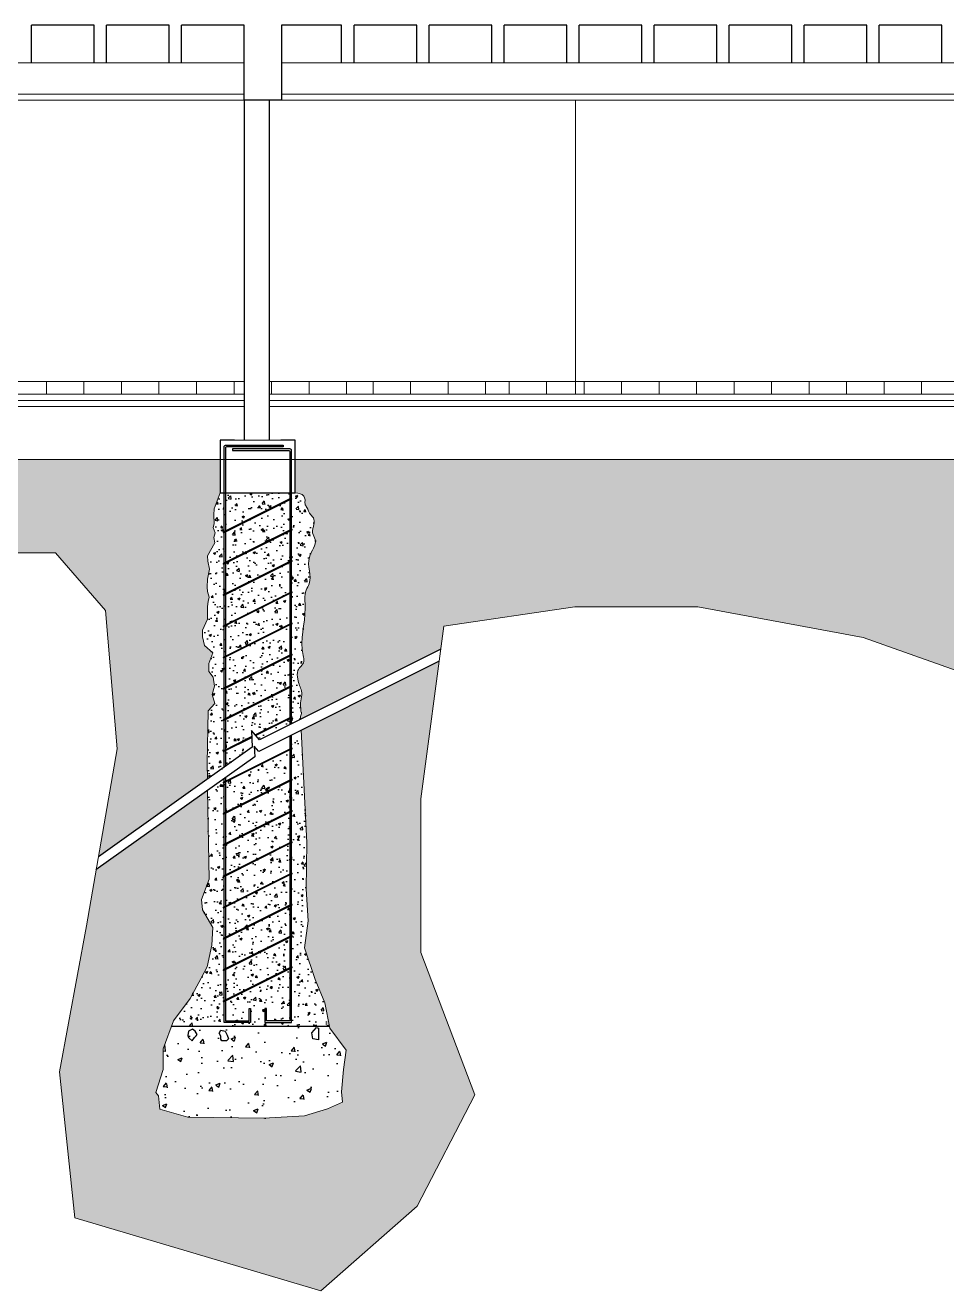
# Model space of a CAD drawing. Header units: millimetres. Extents: x 1578 to 2210, y 899 to 1032.
# Drawn here: x 2025.79 to 2033.16, y 925.01 to 935.13 of the extents above; entities that cross this region are included whole.
import ezdxf

# ---------------------------------------------------------------- set-up
doc = ezdxf.new("R2010")
doc.units = ezdxf.units.MM
for name, color, linetype, lineweight in [('COTAS', 7, 'Continuous', 15), ('ESTRUCTURA', 3, 'Continuous', 30), ('LV1', 1, 'Continuous', 9), ('MUROS', 1, 'Continuous', 30), ('PISOS', 9, 'Continuous', 9), ('TRAMAS', 7, 'Continuous', 15), ('UMBRALES', 7, 'Continuous', 18)]:
    doc.layers.add(name, color=color, linetype=linetype, lineweight=lineweight)
for name, color, linetype in [('Dado de Hormigón', 54, 'Continuous'), ('Hatch Compactación', 24, 'Continuous'), ('Hatch Lositas', 54, 'Continuous'), ('Hatch Pobre', 242, 'Continuous'), ('Hierros', 252, 'Continuous')]:
    doc.layers.add(name, color=color, linetype=linetype)
pattern_1 = [(50, (1192.71921, 541.71628), (0.18218467, -0.015939086), [0.01905, -0.20955]), (355, (1192.71921, 541.71628), (-0.035242826, 0.191056643), [0.01524, -0.16764]), (100.451, (1192.7344, 541.71495), (0.1469425, 0.175116688), [0.01619, -0.17809]), (46.1842, (1192.71921, 541.76708), (0.27107904, -0.04204233), [0.028575, -0.314325]), (96.6356, (1192.7418, 541.76358), (0.237404234, 0.247425556), [0.024285, -0.267135]), (351.184, (1192.7192, 541.76708), (0.23740461, 0.24742512), [0.02286, -0.25146]), (21, (1192.74461, 541.75438), (0.15161488, -0.102265519), [0.01905, -0.20955]), (326, (1192.74461, 541.75438), (0.06180203, 0.184187966), [0.01524, -0.16764]), (71.4514, (1192.75725, 541.74586), (0.21341649, 0.081922858), [0.01619, -0.17809]), (37.5, (1192.71921, 541.71628), (0.0030886033, 0.084555039), [0, -0.165608, 0, -0.17018, 0, -0.168275]), (7.5, (1192.71921, 541.71628), (0.0668196625, 0.100180575), [0, -0.097028, 0, -0.161798, 0, -0.064135]), (327.5, (1192.66257, 541.71628), (0.135590595, -0.005728744), [0, -0.0635, 0, -0.19812, 0, -0.26289]), (317.5, (1192.63717, 541.71628), (0.148129181, 0.025426491), [0, -0.08255, 0, -0.131572, 0, -0.18669])]

msp = doc.modelspace()

# ---------------------------------------------------------------- hatches: boundary and pattern name
at = {"layer": 'Hatch Lositas'}
h = msp.add_hatch(dxfattribs=at)
h.set_pattern_fill('AR-CONC', color=256, scale=0.001, style=0)
h.set_pattern_definition([(50, (1770.25091, 866.38408), (0.18218467, -0.015939086), [0.01905, -0.20955]), (355, (1770.25091, 866.38408), (-0.03524283, 0.19105664), [0.01524, -0.16764]), (100.451, (1770.2661, 866.38276), (0.1469425, 0.17511669), [0.01619, -0.17809]), (46.1842, (1770.25091, 866.43488), (0.27107904, -0.04204233), [0.028575, -0.314325]), (96.6356, (1770.2735, 866.43138), (0.23740423, 0.24742556), [0.024285, -0.267135]), (351.184, (1770.2509, 866.43488), (0.2374046, 0.24742512), [0.02286, -0.25146]), (21, (1770.27631, 866.42218), (0.15161488, -0.10226552), [0.01905, -0.20955]), (326, (1770.27631, 866.42218), (0.06180203, 0.18418797), [0.01524, -0.16764]), (71.4514, (1770.28895, 866.41366), (0.21341649, 0.08192286), [0.01619, -0.17809]), (37.5, (1770.25091, 866.384083), (0.003088603, 0.084555039), [0, -0.165608, 0, -0.17018, 0, -0.168275]), (7.5, (1770.25091, 866.38408), (0.066819663, 0.100180575), [0, -0.097028, 0, -0.161798, 0, -0.064135]), (327.5, (1770.19427, 866.384083), (0.135590595, -0.005728744), [0, -0.0635, 0, -0.19812, 0, -0.26289]), (317.5, (1770.16887, 866.38408), (0.14812918, 0.02542649), [0, -0.08255, 0, -0.131572, 0, -0.18669])])
edge = h.paths.add_edge_path()
edge.add_line((2027.395, 931.074), (2027.383, 931.068))
edge.add_arc((2027.381, 931.072), 0.004, 116.5453, 306.1763, ccw=False)
edge.add_line((2027.379, 931.075), (2027.395, 931.083))
edge.add_line((2027.395, 931.083), (2027.395, 931.389))
edge.add_line((2027.395, 931.389), (2027.353, 931.389))
edge.add_spline(control_points=[(2027.353, 931.389), (2027.348, 931.389), (2027.334, 931.389), (2027.321, 931.39), (2027.312, 931.39)], knot_values=[0, 0, 0, 0, 0.014341, 0.040505, 0.040505, 0.040505, 0.040505], degree=3, periodic=0)
edge.add_line((2027.312, 931.39), (2027.305, 931.261))
edge.add_line((2027.305, 931.261), (2027.302, 931.213))
edge.add_line((2027.302, 931.213), (2027.305, 931.141))
edge.add_line((2027.305, 931.141), (2027.295, 931.112))
edge.add_line((2027.295, 931.112), (2027.312, 931.068))
edge.add_line((2027.312, 931.068), (2027.302, 931.03))
edge.add_line((2027.302, 931.03), (2027.309, 930.988))
edge.add_line((2027.309, 930.988), (2027.251, 930.883))
edge.add_line((2027.251, 930.883), (2027.253, 930.842))
edge.add_line((2027.253, 930.842), (2027.268, 930.777))
edge.add_line((2027.268, 930.777), (2027.251, 930.697))
edge.add_line((2027.251, 930.697), (2027.249, 930.633))
edge.add_line((2027.249, 930.633), (2027.252, 930.6))
edge.add_line((2027.252, 930.6), (2027.265, 930.555))
edge.add_line((2027.265, 930.555), (2027.256, 930.518))
edge.add_line((2027.256, 930.518), (2027.251, 930.48))
edge.add_line((2027.251, 930.48), (2027.251, 930.438))
edge.add_line((2027.251, 930.438), (2027.251, 930.378))
edge.add_line((2027.251, 930.378), (2027.211, 930.291))
edge.add_line((2027.211, 930.291), (2027.211, 930.237))
edge.add_line((2027.211, 930.237), (2027.227, 930.166))
edge.add_line((2027.227, 930.166), (2027.293, 930.108))
edge.add_line((2027.293, 930.108), (2027.262, 930.023))
edge.add_line((2027.262, 930.023), (2027.262, 929.96))
edge.add_line((2027.262, 929.96), (2027.295, 929.915))
edge.add_line((2027.295, 929.915), (2027.307, 929.842))
edge.add_line((2027.307, 929.842), (2027.287, 929.775))
edge.add_line((2027.287, 929.775), (2027.309, 929.704))
edge.add_line((2027.309, 929.704), (2027.256, 929.645))
edge.add_line((2027.256, 929.645), (2027.248, 929.224))
edge.add_line((2027.248, 929.224), (2027.25, 929.098))
edge.add_line((2027.25, 929.098), (2027.395, 929.201))
edge.add_line((2027.395, 929.201), (2027.395, 929.324))
edge.add_line((2027.395, 929.324), (2027.383, 929.318))
edge.add_arc((2027.381, 929.322), 0.004, 116.5453, 306.1763, ccw=False)
edge.add_line((2027.379, 929.325), (2027.395, 929.333))
edge.add_line((2027.395, 929.333), (2027.395, 929.574))
edge.add_line((2027.395, 929.574), (2027.383, 929.568))
edge.add_arc((2027.381, 929.572), 0.004, 116.5453, 306.1763, ccw=False)
edge.add_line((2027.379, 929.575), (2027.395, 929.583))
edge.add_line((2027.395, 929.583), (2027.395, 929.824))
edge.add_line((2027.395, 929.824), (2027.383, 929.818))
edge.add_arc((2027.381, 929.822), 0.004, 116.5453, 306.1763, ccw=False)
edge.add_line((2027.379, 929.825), (2027.395, 929.833))
edge.add_line((2027.395, 929.833), (2027.395, 930.074))
edge.add_line((2027.395, 930.074), (2027.383, 930.068))
edge.add_arc((2027.381, 930.072), 0.004, 116.5453, 306.1763, ccw=False)
edge.add_line((2027.379, 930.075), (2027.395, 930.083))
edge.add_line((2027.395, 930.083), (2027.395, 930.324))
edge.add_line((2027.395, 930.324), (2027.383, 930.318))
edge.add_arc((2027.381, 930.322), 0.004, 116.5453, 306.1763, ccw=False)
edge.add_line((2027.379, 930.325), (2027.395, 930.333))
edge.add_line((2027.395, 930.333), (2027.395, 930.574))
edge.add_line((2027.395, 930.574), (2027.383, 930.568))
edge.add_arc((2027.381, 930.572), 0.004, 116.5453, 306.1763, ccw=False)
edge.add_line((2027.379, 930.575), (2027.395, 930.583))
edge.add_line((2027.395, 930.583), (2027.395, 931.074))
h = msp.add_hatch(dxfattribs=at)
h.set_pattern_fill('AR-CONC', color=256, scale=0.001, style=0)
h.set_pattern_definition(pattern_1)
edge = h.paths.add_edge_path()
edge.add_spline(control_points=[(2027.995, 929.576), (2027.994, 929.584), (2027.991, 929.602), (2028.007, 929.624), (2027.994, 929.643), (2028, 929.66), (2027.987, 929.713), (2028.02, 929.78), (2027.983, 929.848), (2027.973, 929.902), (2027.96, 929.976), (2028.033, 930.023), (2027.981, 930.202), (2028.05, 930.383), (2028.022, 930.585), (2028.096, 930.707), (2028.018, 930.857), (2028.142, 930.988), (2028.079, 931.072), (2028.104, 931.129), (2028.107, 931.185), (2028.065, 931.218), (2028.054, 931.262), (2028.026, 931.3), (2028.034, 931.332), (2028.018, 931.379), (2027.98, 931.385), (2027.953, 931.389)], knot_values=[0, 0, 0, 0, 0.02435, 0.05457, 0.065964, 0.087016, 0.104246, 0.229267, 0.275175, 0.328603, 0.396653, 0.482115, 0.532545, 0.91049, 1.055262, 1.111332, 1.323656, 1.47326, 1.530727, 1.599141, 1.649061, 1.681866, 1.750295, 1.782113, 1.814122, 1.845311, 1.918385, 1.918385, 1.918385, 1.918385], degree=3, periodic=0)
edge.add_line((2027.953, 931.389), (2027.923, 931.389))
edge.add_line((2027.923, 931.389), (2027.923, 931.347))
edge.add_arc((2027.924, 931.343), 0.00403, -66.4523, 106.4147, ccw=False)
edge.add_line((2027.925, 931.339), (2027.923, 931.338))
edge.add_line((2027.923, 931.338), (2027.923, 931.097))
edge.add_arc((2027.924, 931.093), 0.00403, -66.4523, 106.4147, ccw=False)
edge.add_line((2027.925, 931.089), (2027.923, 931.088))
edge.add_line((2027.923, 931.088), (2027.923, 930.847))
edge.add_arc((2027.924, 930.843), 0.00403, -66.4523, 106.4147, ccw=False)
edge.add_line((2027.925, 930.839), (2027.923, 930.838))
edge.add_line((2027.923, 930.838), (2027.923, 930.597))
edge.add_arc((2027.924, 930.593), 0.00403, -66.4523, 106.4147, ccw=False)
edge.add_line((2027.925, 930.589), (2027.923, 930.588))
edge.add_line((2027.923, 930.588), (2027.923, 930.347))
edge.add_arc((2027.924, 930.343), 0.00403, -66.4523, 106.4147, ccw=False)
edge.add_line((2027.925, 930.339), (2027.923, 930.338))
edge.add_line((2027.923, 930.338), (2027.923, 930.097))
edge.add_arc((2027.924, 930.093), 0.00403, -66.4523, 106.4147, ccw=False)
edge.add_line((2027.925, 930.089), (2027.923, 930.088))
edge.add_line((2027.923, 930.088), (2027.923, 929.847))
edge.add_arc((2027.924, 929.843), 0.00403, -66.4523, 106.4147, ccw=False)
edge.add_line((2027.925, 929.839), (2027.923, 929.838))
edge.add_line((2027.923, 929.838), (2027.923, 929.597))
edge.add_arc((2027.924, 929.593), 0.00403, -66.4523, 106.4147, ccw=False)
edge.add_line((2027.925, 929.589), (2027.923, 929.588))
edge.add_line((2027.923, 929.588), (2027.923, 929.54))
edge.add_line((2027.923, 929.54), (2027.995, 929.576))
h.paths.add_polyline_path([(2027.91, 931.332), (2027.395, 931.074), (2027.395, 930.833), (2027.91, 931.091)])
h.paths.add_polyline_path([(2027.91, 931.341), (2027.91, 931.389), (2027.395, 931.389), (2027.395, 931.083)])
h.paths.add_polyline_path([(2027.91, 931.082), (2027.395, 930.824), (2027.395, 930.583), (2027.91, 930.841)])
h.paths.add_polyline_path([(2027.91, 930.591), (2027.91, 930.832), (2027.395, 930.574), (2027.395, 930.333)])
h.paths.add_polyline_path([(2027.91, 930.341), (2027.91, 930.582), (2027.395, 930.324), (2027.395, 930.083)])
h.paths.add_polyline_path([(2027.91, 930.091), (2027.91, 930.332), (2027.395, 930.074), (2027.395, 929.833)])
h.paths.add_polyline_path([(2027.91, 929.841), (2027.91, 930.082), (2027.395, 929.824), (2027.395, 929.583)])
h.paths.add_polyline_path([(2027.91, 929.832), (2027.395, 929.574), (2027.395, 929.333), (2027.604, 929.438), (2027.602, 929.487), (2027.632, 929.452), (2027.91, 929.591)])
h = msp.add_hatch(dxfattribs=at)
h.set_pattern_fill('AR-CONC', color=256, scale=0.001, style=0)
h.set_pattern_definition(pattern_1)
h.paths.add_polyline_path([(2027.608, 929.353), (2027.604, 929.429), (2027.395, 929.324), (2027.395, 929.201)])
h.paths.add_polyline_path([(2027.638, 929.446), (2027.667, 929.412), (2027.91, 929.534), (2027.91, 929.582)])
h = msp.add_hatch(dxfattribs=at)
h.set_pattern_fill('AR-CONC', color=256, scale=0.001, style=0)
h.set_pattern_definition(pattern_1)
h.paths.add_polyline_path([(2028.046, 928.592), (2027.999, 929.489), (2027.923, 929.45), (2027.923, 929.347, -0.939612), (2027.925, 929.339), (2027.923, 929.338), (2027.923, 929.097, -0.939612), (2027.925, 929.089), (2027.923, 929.088), (2027.923, 928.847, -0.939612), (2027.925, 928.839), (2027.923, 928.838), (2027.923, 928.597, -0.939612), (2027.925, 928.589), (2027.923, 928.588), (2027.923, 928.347, -0.939612), (2027.925, 928.339), (2027.923, 928.338), (2027.923, 928.097, -0.939612), (2027.925, 928.089), (2027.923, 928.088), (2027.923, 927.847, -0.939612), (2027.925, 927.839), (2027.923, 927.838), (2027.923, 927.597, -0.939612), (2027.925, 927.589), (2027.923, 927.588), (2027.923, 927.152), (2027.71, 927.152), (2027.71, 927.264), (2027.723, 927.264), (2027.723, 927.164), (2027.91, 927.164), (2027.91, 927.582), (2027.395, 927.324), (2027.395, 927.164), (2027.583, 927.164), (2027.583, 927.264), (2027.595, 927.264), (2027.595, 927.152), (2027.383, 927.152), (2027.383, 927.318, -1.036924), (2027.379, 927.325), (2027.383, 927.327), (2027.383, 927.568, -1.036924), (2027.379, 927.575), (2027.383, 927.577), (2027.383, 927.818, -1.036924), (2027.379, 927.825), (2027.383, 927.827), (2027.383, 928.068, -1.036924), (2027.379, 928.075), (2027.383, 928.077), (2027.383, 928.318, -1.036924), (2027.379, 928.325), (2027.383, 928.327), (2027.383, 928.568, -1.036924), (2027.379, 928.575), (2027.383, 928.577), (2027.383, 928.818, -1.036924), (2027.379, 928.825), (2027.383, 928.827), (2027.383, 929.068, -1.036924), (2027.379, 929.075), (2027.383, 929.077), (2027.383, 929.101), (2027.251, 929.008), (2027.263, 928.298), (2027.204, 928.135), (2027.212, 928.054), (2027.294, 927.912), (2027.285, 927.77), (2027.247, 927.598), (2027.201, 927.506), (2027.111, 927.343), (2026.98, 927.164), (2026.965, 927.122), (2028.227, 927.122), (2028.19, 927.309), (2028.111, 927.496), (2028.027, 927.75), (2028.057, 927.966), (2028.039, 928.219)])
h.paths.add_polyline_path([(2027.91, 929.091), (2027.91, 929.332), (2027.395, 929.074), (2027.395, 928.833)], flags=17)
h.paths.add_polyline_path([(2027.91, 928.841), (2027.91, 929.082), (2027.395, 928.824), (2027.395, 928.583)], flags=17)
h.paths.add_polyline_path([(2027.91, 928.591), (2027.91, 928.832), (2027.395, 928.574), (2027.395, 928.333)], flags=17)
h.paths.add_polyline_path([(2027.91, 928.341), (2027.91, 928.582), (2027.395, 928.324), (2027.395, 928.083)], flags=17)
h.paths.add_polyline_path([(2027.91, 928.091), (2027.91, 928.332), (2027.395, 928.074), (2027.395, 927.833)], flags=17)
h.paths.add_polyline_path([(2027.91, 927.841), (2027.91, 928.082), (2027.395, 927.824), (2027.395, 927.583)], flags=17)
h.paths.add_polyline_path([(2027.91, 927.591), (2027.91, 927.832), (2027.395, 927.574), (2027.395, 927.333)], flags=17)
at = {"layer": 'Hatch Pobre'}
h = msp.add_hatch(dxfattribs=at)
h.set_pattern_fill('AR-CONC', color=256, scale=0.002, style=0)
h.set_pattern_definition([(50, (1192.7192, 541.71628), (0.36436934, -0.03187817), [0.0381, -0.4191]), (355, (1192.7192, 541.71628), (-0.07048565, 0.38211329), [0.03048, -0.33528]), (100.451, (1192.74958, 541.71362), (0.293885, 0.35023338), [0.03238, -0.35618]), (46.1842, (1192.7192, 541.8179), (0.54215808, -0.08408466), [0.05715, -0.62865]), (96.6356, (1192.7644, 541.8109), (0.47480847, 0.4948511), [0.04857, -0.53427]), (351.184, (1192.7192, 541.8179), (0.4748092, 0.49485024), [0.04572, -0.50292]), (21, (1192.77, 541.79248), (0.30322976, -0.20453104), [0.0381, -0.4191]), (326, (1192.77, 541.79248), (0.12360406, 0.36837593), [0.03048, -0.33528]), (71.4514, (1192.79528, 541.77544), (0.42683298, 0.16384572), [0.03238, -0.35618]), (37.5, (1192.71921, 541.71628), (0.006177207, 0.169110078), [0, -0.331216, 0, -0.34036, 0, -0.33655]), (7.5, (1192.71921, 541.71628), (0.133639325, 0.20036115), [0, -0.194056, 0, -0.323596, 0, -0.12827]), (327.5, (1192.60593, 541.71628), (0.27118119, -0.011457488), [0, -0.127, 0, -0.39624, 0, -0.52578]), (317.5, (1192.55513, 541.71628), (0.29625836, 0.05085298), [0, -0.1651, 0, -0.263144, 0, -0.37338])])
h.paths.add_polyline_path([(2026.965, 927.122), (2026.896, 926.94), (2026.896, 926.775), (2026.839, 926.592), (2026.86, 926.566), (2026.869, 926.459), (2027.093, 926.395), (2027.702, 926.386), (2028.027, 926.404), (2028.21, 926.462), (2028.33, 926.513), (2028.324, 926.598), (2028.339, 926.776), (2028.36, 926.93), (2028.217, 927.122)])
at = {"layer": 'PISOS', "ltscale": 0.05}
h = msp.add_hatch(color=256, dxfattribs=at)
edge = h.paths.add_edge_path()
edge.add_line((2024.59, 930.907), (2026.036, 930.907))
edge.add_line((2026.036, 930.907), (2026.436, 930.446))
edge.add_line((2026.436, 930.446), (2026.528, 929.34))
edge.add_line((2026.528, 929.34), (2026.378, 928.477))
edge.add_line((2026.378, 928.477), (2027.25, 929.098))
edge.add_line((2027.25, 929.098), (2027.248, 929.224))
edge.add_line((2027.248, 929.224), (2027.256, 929.645))
edge.add_line((2027.256, 929.645), (2027.309, 929.704))
edge.add_line((2027.309, 929.704), (2027.287, 929.775))
edge.add_line((2027.287, 929.775), (2027.307, 929.842))
edge.add_line((2027.307, 929.842), (2027.295, 929.915))
edge.add_line((2027.295, 929.915), (2027.262, 929.96))
edge.add_line((2027.262, 929.96), (2027.262, 930.023))
edge.add_line((2027.262, 930.023), (2027.293, 930.108))
edge.add_line((2027.293, 930.108), (2027.227, 930.166))
edge.add_line((2027.227, 930.166), (2027.211, 930.237))
edge.add_line((2027.211, 930.237), (2027.211, 930.291))
edge.add_line((2027.211, 930.291), (2027.251, 930.378))
edge.add_line((2027.251, 930.378), (2027.251, 930.438))
edge.add_line((2027.251, 930.438), (2027.251, 930.48))
edge.add_line((2027.251, 930.48), (2027.256, 930.518))
edge.add_line((2027.256, 930.518), (2027.265, 930.555))
edge.add_line((2027.265, 930.555), (2027.252, 930.6))
edge.add_line((2027.252, 930.6), (2027.249, 930.633))
edge.add_line((2027.249, 930.633), (2027.251, 930.697))
edge.add_line((2027.251, 930.697), (2027.268, 930.777))
edge.add_line((2027.268, 930.777), (2027.253, 930.842))
edge.add_line((2027.253, 930.842), (2027.251, 930.883))
edge.add_line((2027.251, 930.883), (2027.309, 930.988))
edge.add_line((2027.309, 930.988), (2027.302, 931.03))
edge.add_line((2027.302, 931.03), (2027.312, 931.068))
edge.add_line((2027.312, 931.068), (2027.295, 931.112))
edge.add_line((2027.295, 931.112), (2027.305, 931.141))
edge.add_line((2027.305, 931.141), (2027.302, 931.213))
edge.add_line((2027.302, 931.213), (2027.305, 931.261))
edge.add_line((2027.305, 931.261), (2027.353, 931.389))
edge.add_line((2027.353, 931.389), (2027.353, 931.655))
edge.add_line((2027.353, 931.655), (2022.303, 931.655))
edge.add_line((2022.303, 931.655), (2022.303, 931.389))
edge.add_spline(control_points=[(2022.303, 931.389), (2022.33, 931.385), (2022.368, 931.379), (2022.384, 931.332), (2022.376, 931.3), (2022.404, 931.262), (2022.415, 931.218), (2022.457, 931.185), (2022.454, 931.129), (2022.429, 931.072), (2022.492, 930.988), (2022.368, 930.857), (2022.446, 930.707), (2022.372, 930.585), (2022.4, 930.383), (2022.331, 930.202), (2022.383, 930.023), (2022.31, 929.976), (2022.323, 929.902), (2022.333, 929.848), (2022.37, 929.78), (2022.337, 929.713), (2022.35, 929.66), (2022.344, 929.643), (2022.357, 929.624), (2022.341, 929.602), (2022.344, 929.584), (2022.345, 929.576)], knot_values=[0, 0, 0, 0, 0.073074, 0.104263, 0.136272, 0.16809, 0.236519, 0.269324, 0.319243, 0.387658, 0.445125, 0.594729, 0.807053, 0.863123, 1.007895, 1.385839, 1.43627, 1.521732, 1.589782, 1.64321, 1.689118, 1.814139, 1.831369, 1.85242, 1.863815, 1.894035, 1.918385, 1.918385, 1.918385, 1.918385], degree=3, periodic=0)
edge.add_line((2022.345, 929.576), (2023.661, 930.234))
edge.add_line((2023.661, 930.234), (2023.667, 930.416))
edge.add_line((2023.667, 930.416), (2024.59, 930.907))
h = msp.add_hatch(color=256, dxfattribs=at)
edge = h.paths.add_edge_path()
edge.add_line((2033.449, 929.893), (2033.633, 928.602))
edge.add_line((2033.633, 928.602), (2033.596, 928.337))
edge.add_line((2033.596, 928.337), (2034.666, 929.098))
edge.add_line((2034.666, 929.098), (2034.664, 929.224))
edge.add_line((2034.664, 929.224), (2034.672, 929.645))
edge.add_line((2034.672, 929.645), (2034.725, 929.704))
edge.add_line((2034.725, 929.704), (2034.703, 929.775))
edge.add_line((2034.703, 929.775), (2034.723, 929.842))
edge.add_line((2034.723, 929.842), (2034.711, 929.915))
edge.add_line((2034.711, 929.915), (2034.678, 929.96))
edge.add_line((2034.678, 929.96), (2034.678, 930.023))
edge.add_line((2034.678, 930.023), (2034.709, 930.108))
edge.add_line((2034.709, 930.108), (2034.643, 930.166))
edge.add_line((2034.643, 930.166), (2034.627, 930.237))
edge.add_line((2034.627, 930.237), (2034.627, 930.291))
edge.add_line((2034.627, 930.291), (2034.666, 930.378))
edge.add_line((2034.666, 930.378), (2034.666, 930.438))
edge.add_line((2034.666, 930.438), (2034.666, 930.48))
edge.add_line((2034.666, 930.48), (2034.672, 930.518))
edge.add_line((2034.672, 930.518), (2034.68, 930.555))
edge.add_line((2034.68, 930.555), (2034.668, 930.6))
edge.add_line((2034.668, 930.6), (2034.665, 930.633))
edge.add_line((2034.665, 930.633), (2034.666, 930.697))
edge.add_line((2034.666, 930.697), (2034.684, 930.777))
edge.add_line((2034.684, 930.777), (2034.669, 930.842))
edge.add_line((2034.669, 930.842), (2034.666, 930.883))
edge.add_line((2034.666, 930.883), (2034.724, 930.988))
edge.add_line((2034.724, 930.988), (2034.718, 931.03))
edge.add_line((2034.718, 931.03), (2034.728, 931.068))
edge.add_line((2034.728, 931.068), (2034.711, 931.112))
edge.add_line((2034.711, 931.112), (2034.721, 931.141))
edge.add_line((2034.721, 931.141), (2034.718, 931.213))
edge.add_line((2034.718, 931.213), (2034.721, 931.261))
edge.add_line((2034.721, 931.261), (2034.768, 931.39))
edge.add_line((2034.768, 931.39), (2034.768, 931.655))
edge.add_line((2034.768, 931.655), (2027.953, 931.655))
edge.add_line((2027.953, 931.655), (2027.953, 931.389))
edge.add_spline(control_points=[(2027.953, 931.389), (2027.98, 931.385), (2028.018, 931.379), (2028.034, 931.332), (2028.026, 931.3), (2028.054, 931.262), (2028.065, 931.218), (2028.107, 931.185), (2028.104, 931.129), (2028.079, 931.072), (2028.142, 930.988), (2028.018, 930.857), (2028.096, 930.707), (2028.022, 930.585), (2028.05, 930.383), (2027.981, 930.202), (2028.033, 930.023), (2027.96, 929.976), (2027.973, 929.902), (2027.983, 929.848), (2028.02, 929.78), (2027.987, 929.713), (2028, 929.66), (2027.994, 929.643), (2028.007, 929.624), (2027.991, 929.602), (2027.994, 929.584), (2027.995, 929.576)], knot_values=[0, 0, 0, 0, 0.073074, 0.104263, 0.136272, 0.16809, 0.236519, 0.269324, 0.319243, 0.387658, 0.445125, 0.594729, 0.807053, 0.863123, 1.007895, 1.385839, 1.43627, 1.521732, 1.589782, 1.64321, 1.689118, 1.814139, 1.831369, 1.85242, 1.863815, 1.894035, 1.918385, 1.918385, 1.918385, 1.918385], degree=3, periodic=0)
edge.add_line((2027.995, 929.576), (2029.118, 930.137))
edge.add_line((2029.118, 930.137), (2029.142, 930.323))
edge.add_line((2029.142, 930.323), (2030.188, 930.477))
edge.add_line((2030.188, 930.477), (2031.173, 930.477))
edge.add_line((2031.173, 930.477), (2032.495, 930.231))
edge.add_line((2032.495, 930.231), (2033.449, 929.893))
msp.add_hatch(color=256, dxfattribs=at).paths.add_polyline_path([(2029.388, 926.574), (2028.958, 927.711), (2028.958, 928.94), (2029.105, 930.041), (2027.999, 929.489), (2028.046, 928.592), (2028.039, 928.219), (2028.057, 927.966), (2028.027, 927.75), (2028.111, 927.496), (2028.19, 927.309), (2028.23, 927.105), (2028.36, 926.93), (2028.339, 926.776), (2028.324, 926.598), (2028.33, 926.513), (2028.21, 926.462), (2028.027, 926.404), (2027.702, 926.386), (2027.093, 926.395), (2026.869, 926.459), (2026.86, 926.566), (2026.839, 926.592), (2026.896, 926.775), (2026.896, 926.94), (2026.98, 927.164), (2027.111, 927.343), (2027.201, 927.506), (2027.247, 927.598), (2027.285, 927.77), (2027.294, 927.912), (2027.212, 928.054), (2027.204, 928.135), (2027.263, 928.298), (2027.251, 929.008), (2026.359, 928.373), (2026.282, 927.926), (2026.066, 926.758), (2026.189, 925.59), (2028.158, 925.006), (2028.927, 925.682)])

# ---------------------------------------------------------------- linework, layer by layer
at = {"layer": 'COTAS'}
for p, q in [((2020.464, 934.828), (2027.544, 934.828)), ((2027.844, 934.828), (2034.924, 934.828)), ((2027.544, 934.578), (2022.194, 934.578)), ((2027.544, 934.528), (2022.194, 934.528)), ((2034.924, 934.578), (2027.844, 934.578)), ((2034.924, 934.528), (2027.844, 934.528)), ((2030.194, 934.528), (2030.194, 932.178)), ((2027.837, 931.809), (2027.467, 931.809))]:
    msp.add_line(p, q, dxfattribs=at)
at = {"layer": 'COTAS', "ltscale": 0.1}
for p, q in [((2027.544, 932.178), (2022.094, 932.178)), ((2034.924, 932.178), (2027.744, 932.178))]:
    msp.add_line(p, q, dxfattribs=at)
at = {"layer": 'Dado de Hormigón'}
msp.add_line((2026.965, 927.122), (2028.227, 927.122), dxfattribs=at)
msp.add_lwpolyline([(2027.467, 931.809), (2027.353, 931.809), (2027.353, 931.389), (2027.953, 931.389), (2027.953, 931.809), (2027.837, 931.809)], dxfattribs=at)
at = {"layer": 'ESTRUCTURA', "ltscale": 0.05}
for p, q in [((2026.344, 935.128), (2025.844, 935.128)), ((2026.944, 935.128), (2026.444, 935.128)), ((2027.544, 935.128), (2027.044, 935.128)), ((2027.544, 934.528), (2027.544, 935.128)), ((2027.844, 935.128), (2027.844, 934.528)), ((2028.924, 935.128), (2028.424, 935.128)), ((2029.524, 935.128), (2029.024, 935.128)), ((2030.124, 935.128), (2029.624, 935.128)), ((2030.724, 935.128), (2030.224, 935.128)), ((2031.324, 935.128), (2030.824, 935.128)), ((2031.924, 935.128), (2031.424, 935.128)), ((2032.524, 935.128), (2032.024, 935.128)), ((2033.124, 935.128), (2032.624, 935.128)), ((2027.844, 934.528), (2027.544, 934.528))]:
    msp.add_line(p, q, dxfattribs=at)
at = {"layer": 'ESTRUCTURA', "ltscale": 0.1}
for p, q in [((2026.344, 935.128), (2025.844, 935.128)), ((2025.844, 934.828), (2025.844, 935.128)), ((2026.344, 934.828), (2026.344, 935.128)), ((2026.944, 935.128), (2026.444, 935.128)), ((2026.444, 934.828), (2026.444, 935.128)), ((2026.944, 934.828), (2026.944, 935.128)), ((2027.544, 935.128), (2027.044, 935.128)), ((2027.044, 934.828), (2027.044, 935.128)), ((2028.324, 935.128), (2027.844, 935.128)), ((2028.324, 934.828), (2028.324, 935.128)), ((2028.924, 935.128), (2028.424, 935.128)), ((2028.424, 934.828), (2028.424, 935.128)), ((2028.924, 934.828), (2028.924, 935.128)), ((2029.524, 935.128), (2029.024, 935.128)), ((2029.024, 934.828), (2029.024, 935.128)), ((2029.524, 934.828), (2029.524, 935.128)), ((2030.124, 935.128), (2029.624, 935.128)), ((2029.624, 934.828), (2029.624, 935.128)), ((2030.124, 934.828), (2030.124, 935.128)), ((2030.724, 935.128), (2030.224, 935.128)), ((2030.224, 934.828), (2030.224, 935.128)), ((2030.724, 934.828), (2030.724, 935.128)), ((2031.324, 935.128), (2030.824, 935.128)), ((2030.824, 934.828), (2030.824, 935.128)), ((2031.324, 934.828), (2031.324, 935.128)), ((2031.924, 935.128), (2031.424, 935.128)), ((2031.424, 934.828), (2031.424, 935.128)), ((2031.924, 934.828), (2031.924, 935.128)), ((2032.524, 935.128), (2032.024, 935.128)), ((2032.024, 934.828), (2032.024, 935.128)), ((2032.524, 934.828), (2032.524, 935.128)), ((2033.124, 935.128), (2032.624, 935.128)), ((2032.624, 934.828), (2032.624, 935.128)), ((2033.124, 934.828), (2033.124, 935.128))]:
    msp.add_line(p, q, dxfattribs=at)
at = {"layer": 'Hatch Compactación'}
for points in [[(2029.118, 930.137), (2027.667, 929.412), (2027.602, 929.487), (2027.608, 929.353), (2026.378, 928.477)], [(2029.105, 930.041), (2027.662, 929.32), (2027.625, 929.362), (2027.629, 929.276), (2026.359, 928.373)]]:
    msp.add_lwpolyline(points, dxfattribs=at)
at = {"layer": 'Hatch Pobre'}
for points in [[(2027.103, 927.026), (2027.128, 927.006), (2027.146, 927.032), (2027.16, 927.044), (2027.167, 927.056), (2027.152, 927.082), (2027.13, 927.097), (2027.1, 927.083), (2027.093, 927.047), (2027.099, 927.031)], [(2027.406, 927.005), (2027.366, 927.005), (2027.357, 927.018), (2027.357, 927.043), (2027.343, 927.067), (2027.357, 927.091), (2027.391, 927.082), (2027.407, 927.05), (2027.42, 927.02), (2027.409, 927.009)], [(2028.138, 927.014), (2028.094, 927.021), (2028.085, 927.069), (2028.123, 927.112), (2028.138, 927.105), (2028.139, 927.067), (2028.139, 927.016)]]:
    msp.add_lwpolyline(points, close=True, dxfattribs=at)
at = {"layer": 'Hierros'}
for points in [[(2027.383, 929.193), (2027.383, 931.757, -0.414214), (2027.395, 931.769), (2027.855, 931.769), (2027.855, 931.757), (2027.407, 931.757)], [(2027.407, 931.757, 0.414214), (2027.395, 931.745), (2027.395, 929.201)], [(2027.923, 929.54), (2027.923, 931.727, 0.414214), (2027.911, 931.739), (2027.45, 931.739), (2027.45, 931.727), (2027.898, 931.727)], [(2027.898, 931.727, -0.414214), (2027.91, 931.715), (2027.91, 929.534)]]:
    msp.add_lwpolyline(points, format="xyb", dxfattribs=at)
for points in [[(2027.379, 931.075), (2027.923, 931.347)], [(2027.926, 931.34), (2027.382, 931.068)], [(2027.379, 930.825), (2027.923, 931.097)], [(2027.926, 931.09), (2027.382, 930.818)], [(2027.379, 930.575), (2027.923, 930.847)], [(2027.926, 930.84), (2027.382, 930.568)], [(2027.379, 930.325), (2027.923, 930.597)], [(2027.926, 930.59), (2027.382, 930.318)], [(2027.379, 930.075), (2027.923, 930.347)], [(2027.926, 930.34), (2027.382, 930.068)], [(2027.379, 929.825), (2027.923, 930.097)], [(2027.926, 930.09), (2027.382, 929.818)], [(2027.379, 929.575), (2027.923, 929.847)], [(2027.926, 929.84), (2027.382, 929.568)], [(2027.632, 929.452), (2027.923, 929.597)], [(2027.926, 929.59), (2027.638, 929.446)], [(2027.379, 929.325), (2027.604, 929.438)], [(2027.604, 929.429), (2027.382, 929.318)], [(2027.91, 929.444), (2027.91, 927.164), (2027.723, 927.164), (2027.723, 927.264), (2027.71, 927.264), (2027.71, 927.152), (2027.923, 927.152), (2027.923, 929.45)], [(2027.379, 929.075), (2027.923, 929.347)], [(2027.926, 929.34), (2027.382, 929.068)], [(2027.379, 928.825), (2027.923, 929.097)], [(2027.926, 929.09), (2027.382, 928.818)], [(2027.395, 929.109), (2027.395, 927.164), (2027.583, 927.164), (2027.583, 927.264), (2027.595, 927.264), (2027.595, 927.152), (2027.383, 927.152), (2027.383, 929.101)], [(2027.379, 928.575), (2027.923, 928.847)], [(2027.926, 928.84), (2027.382, 928.568)], [(2027.379, 928.325), (2027.923, 928.597)], [(2027.926, 928.59), (2027.382, 928.318)], [(2027.379, 928.075), (2027.923, 928.347)], [(2027.926, 928.34), (2027.382, 928.068)], [(2027.379, 927.825), (2027.923, 928.097)], [(2027.926, 928.09), (2027.382, 927.818)], [(2027.379, 927.575), (2027.923, 927.847)], [(2027.926, 927.84), (2027.382, 927.568)], [(2027.379, 927.325), (2027.923, 927.597)], [(2027.926, 927.59), (2027.382, 927.318)], [(2027.395, 927.164), (2027.583, 927.164), (2027.583, 927.264), (2027.595, 927.264), (2027.595, 927.152), (2027.383, 927.152)]]:
    msp.add_lwpolyline(points, dxfattribs=at)
for centre, radius, start, end in [((2027.924, 931.093), 0.00403, 299.5331, 106.4147), ((2027.381, 931.072), 0.004, 116.5404, 306.1763), ((2027.381, 930.822), 0.004, 116.5404, 306.1763), ((2027.924, 930.843), 0.00403, 299.5331, 106.4147), ((2027.381, 930.572), 0.004, 116.5404, 306.1763), ((2027.924, 930.593), 0.00403, 299.5331, 106.4147), ((2027.381, 930.322), 0.004, 116.5404, 306.1763), ((2027.924, 930.343), 0.00403, 299.5331, 106.4147), ((2027.381, 930.072), 0.004, 116.5404, 306.1763), ((2027.924, 930.093), 0.00403, 299.5331, 106.4147), ((2027.381, 929.822), 0.004, 116.5404, 306.1763), ((2027.924, 929.843), 0.00403, 299.5331, 106.4147), ((2027.381, 929.572), 0.004, 116.5404, 306.1763), ((2027.924, 929.593), 0.00403, 299.5331, 106.4147), ((2027.381, 929.322), 0.004, 116.5404, 306.1763), ((2027.924, 929.343), 0.00403, 299.5331, 106.4147), ((2027.381, 929.072), 0.004, 116.5404, 306.1763), ((2027.924, 929.093), 0.00403, 299.5331, 106.4147), ((2027.381, 928.822), 0.004, 116.5404, 306.1763), ((2027.924, 928.843), 0.00403, 299.5331, 106.4147), ((2027.381, 928.572), 0.004, 116.5404, 306.1763), ((2027.924, 928.593), 0.00403, 299.5331, 106.4147), ((2027.924, 928.343), 0.00403, 299.5331, 106.4147), ((2027.381, 928.322), 0.004, 116.5404, 306.1763), ((2027.381, 928.072), 0.004, 116.5404, 306.1763), ((2027.924, 928.093), 0.00403, 299.5331, 106.4147), ((2027.924, 927.843), 0.00403, 299.5331, 106.4147), ((2027.381, 927.822), 0.004, 116.5404, 306.1763), ((2027.381, 927.572), 0.004, 116.5404, 306.1763), ((2027.924, 927.593), 0.00403, 299.5331, 106.4147), ((2027.381, 927.322), 0.004, 116.5404, 306.1763)]:
    msp.add_arc(centre, radius, start, end, dxfattribs=at)
at = {"layer": 'LV1', "ltscale": 0.0056}
for points in [[(2027.353, 931.389), (2027.305, 931.261), (2027.305, 931.261), (2027.302, 931.213), (2027.305, 931.141), (2027.295, 931.112), (2027.312, 931.068), (2027.302, 931.03), (2027.309, 930.988), (2027.251, 930.883), (2027.253, 930.842), (2027.268, 930.777), (2027.251, 930.697), (2027.249, 930.633), (2027.252, 930.6), (2027.265, 930.555), (2027.256, 930.518), (2027.251, 930.48), (2027.251, 930.438), (2027.251, 930.378), (2027.211, 930.291), (2027.211, 930.237), (2027.227, 930.166), (2027.293, 930.108), (2027.262, 930.023), (2027.262, 929.96), (2027.295, 929.915), (2027.295, 929.915), (2027.307, 929.842), (2027.287, 929.775), (2027.309, 929.704), (2027.256, 929.645), (2027.248, 929.224)], [(2027.251, 929.008), (2027.263, 928.298), (2027.204, 928.135), (2027.212, 928.054), (2027.294, 927.912), (2027.285, 927.77), (2027.247, 927.598), (2027.201, 927.506), (2027.111, 927.343), (2026.98, 927.164), (2026.896, 926.94), (2026.896, 926.775), (2026.839, 926.592), (2026.86, 926.566), (2026.869, 926.459), (2026.869, 926.459), (2027.093, 926.395), (2027.702, 926.386), (2028.027, 926.404), (2028.21, 926.462), (2028.33, 926.513), (2028.324, 926.598), (2028.324, 926.598), (2028.324, 926.598), (2028.324, 926.598), (2028.339, 926.776), (2028.36, 926.93), (2028.23, 927.105), (2028.19, 927.309), (2028.111, 927.496), (2028.027, 927.75), (2028.057, 927.966), (2028.039, 928.219), (2028.046, 928.592), (2027.999, 929.489)], [(2027.248, 929.224), (2027.25, 929.098)]]:
    msp.add_lwpolyline(points, dxfattribs=at)
at = {"layer": 'LV1'}
msp.add_spline([(2027.995, 929.576), (2027.995, 929.6), (2028.002, 929.63), (2027.997, 929.64), (2027.998, 929.661), (2027.996, 929.678), (2028.003, 929.803), (2027.987, 929.846), (2027.974, 929.898), (2027.974, 929.966), (2028.021, 930.038), (2028.015, 930.088), (2028.032, 930.466), (2028.041, 930.61), (2028.064, 930.661), (2028.066, 930.874), (2028.113, 931.016), (2028.091, 931.069), (2028.102, 931.137), (2028.098, 931.187), (2028.077, 931.212), (2028.045, 931.272), (2028.031, 931.3), (2028.031, 931.332), (2028.021, 931.362), (2027.953, 931.389)], degree=3, dxfattribs=at)
at = {"layer": 'MUROS', "ltscale": 0.05}
for p, q in [((2027.544, 934.528), (2027.544, 931.809)), ((2027.744, 934.528), (2027.744, 931.809))]:
    msp.add_line(p, q, dxfattribs=at)
at = {"layer": 'PISOS', "ltscale": 0.05}
msp.add_lwpolyline([(2024.59, 930.907), (2026.036, 930.907), (2026.436, 930.446), (2026.528, 929.34), (2026.282, 927.926), (2026.066, 926.758), (2026.189, 925.59), (2028.158, 925.006), (2028.927, 925.682), (2029.388, 926.574), (2028.958, 927.711), (2028.958, 928.94), (2029.142, 930.323), (2030.188, 930.477), (2031.173, 930.477), (2032.495, 930.231), (2033.449, 929.893)], dxfattribs=at)
at = {"layer": 'TRAMAS', "ltscale": 0.05}
for p, q in [((2026.263, 932.278), (2026.263, 932.178)), ((2026.563, 932.278), (2026.563, 932.178)), ((2026.863, 932.278), (2026.863, 932.178)), ((2027.163, 932.278), (2027.163, 932.178)), ((2027.463, 932.278), (2027.463, 932.178)), ((2027.763, 932.278), (2027.763, 932.178)), ((2028.063, 932.278), (2028.063, 932.178)), ((2028.363, 932.278), (2028.363, 932.178)), ((2028.875, 932.278), (2028.875, 932.178)), ((2029.175, 932.278), (2029.175, 932.178)), ((2029.475, 932.278), (2029.475, 932.178)), ((2029.963, 932.278), (2029.963, 932.178)), ((2030.263, 932.278), (2030.263, 932.178)), ((2030.563, 932.278), (2030.563, 932.178)), ((2030.863, 932.278), (2030.863, 932.178)), ((2031.163, 932.278), (2031.163, 932.178)), ((2031.463, 932.278), (2031.463, 932.178)), ((2031.763, 932.278), (2031.763, 932.178)), ((2032.063, 932.278), (2032.063, 932.178)), ((2032.363, 932.278), (2032.363, 932.178)), ((2032.663, 932.278), (2032.663, 932.178)), ((2032.963, 932.278), (2032.963, 932.178))]:
    msp.add_line(p, q, dxfattribs=at)
at = {"layer": 'UMBRALES', "ltscale": 0.05}
for p, q in [((2027.544, 932.278), (2022.094, 932.278)), ((2025.963, 932.278), (2025.963, 932.178)), ((2034.924, 932.278), (2027.744, 932.278)), ((2028.575, 932.278), (2028.575, 932.178)), ((2029.663, 932.278), (2029.663, 932.178)), ((2027.544, 932.128), (2022.094, 932.128)), ((2034.924, 932.128), (2027.744, 932.128)), ((2034.924, 932.128), (2027.744, 932.128)), ((2027.544, 932.078), (2022.094, 932.078)), ((2034.924, 932.078), (2027.744, 932.078)), ((2034.924, 932.078), (2027.744, 932.078)), ((2040.145, 931.655), (2016.394, 931.655))]:
    msp.add_line(p, q, dxfattribs=at)

doc.saveas('drawing.dxf')
